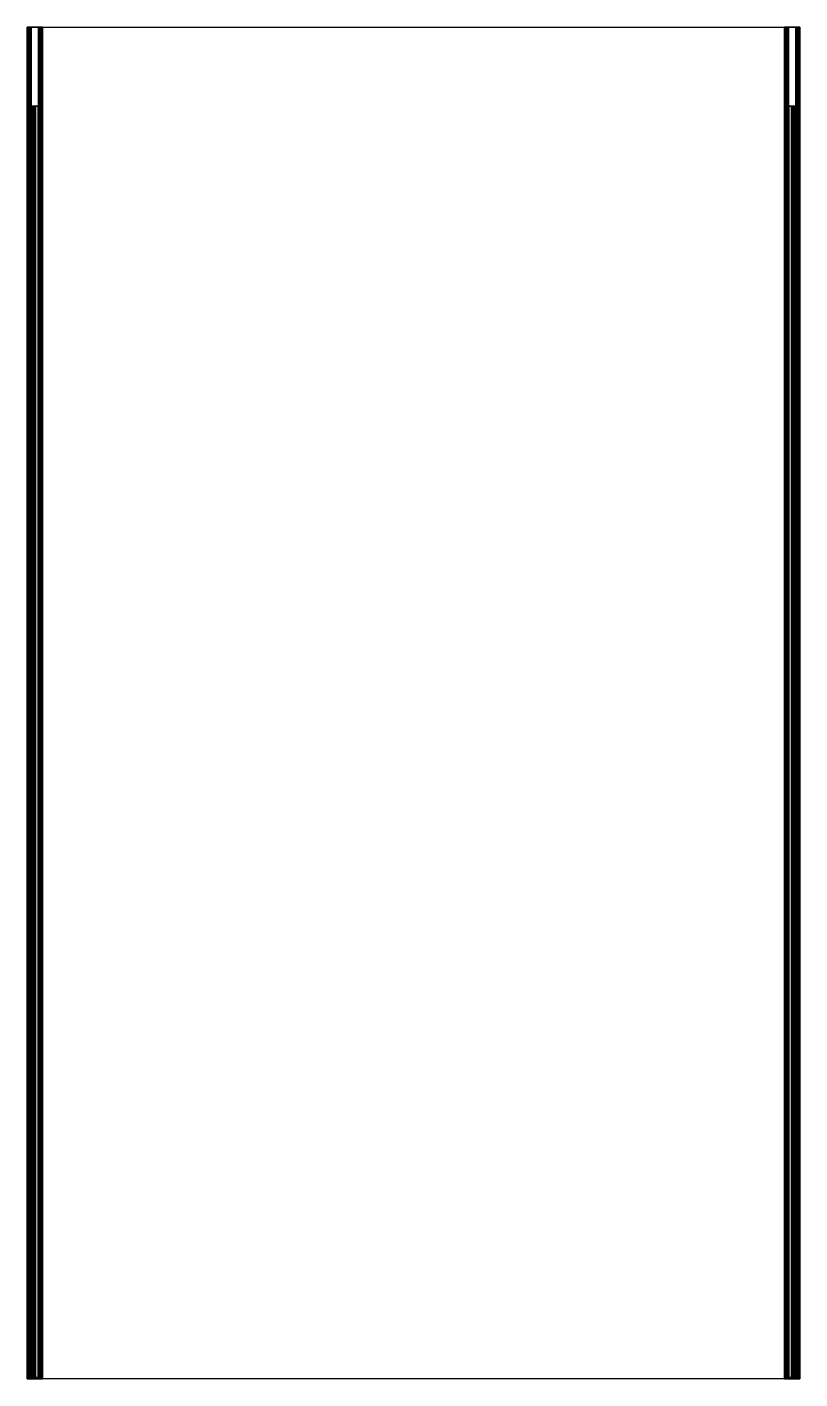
# Model space of a CAD drawing. Extents: x 0 to 343, y -600 to 0.
import ezdxf

# ---------------------------------------------------------------- set-up
doc = ezdxf.new("R2010")
doc.units = 0
doc.layers.add('ACESSORIO', color=7, linetype='CONTINUOUS')
doc.layers.add('CONTORNO', color=2, linetype='CONTINUOUS')

msp = doc.modelspace()

# ---------------------------------------------------------------- linework, layer by layer
at = {"layer": 'ACESSORIO'}
for points in [[(0.53, -600.09, 0.64), (0.53, 0, 0.64), (0, 0, 2.2), (0, -600.09, 2.2)], [(0, -600.09, 35.2), (0, 0, 35.2), (0.53, 0, 36.75), (0.53, -600.09, 36.75)], [(0, 0, 2.2), (0, 0, 35.2), (0, -600.09, 35.2), (0, -600.09, 2.2)], [(1.8, -600.09), (1.8, 0), (0.53, 0, 0.64), (0.53, -600.09, 0.64)], [(0.53, -600.09, 36.75), (0.53, 0, 36.75), (1.8, 0, 37.4), (1.8, -600.09, 37.4)], [(1.16, 0, 1.42), (1.16, -600.09, 1.42), (0.91, -600.09, 2.2), (0.91, 0, 2.2)], [(0.91, 0, 35.2), (0.91, 0, 2.2), (0.91, -600.09, 2.2), (0.91, -600.09, 35.2)], [(0.91, 0, 35.2), (0.91, -600.09, 35.2), (1.16, -600.09, 35.98), (1.16, 0, 35.98)], [(1.16, 0, 1.42), (1.8, 0, 1.1), (1.8, -600.09, 1.1), (1.16, -600.09, 1.42)], [(1.16, 0, 35.98), (1.16, -600.09, 35.98), (1.8, -600.09, 36.3), (1.8, 0, 36.3)], [(1.8, 0, 1.1), (5.02, 0, 1.1), (5.02, -600.09, 1.1), (1.8, -600.09, 1.1)], [(5.02, 0), (1.8, 0), (1.8, -600.09), (5.02, -600.09)], [(5.02, 0, 36.3), (1.8, 0, 36.3), (1.8, -600.09, 36.3), (5.02, -600.09, 36.3)], [(1.8, 0, 37.4), (5.02, 0, 37.4), (5.02, -600.09, 37.4), (1.8, -600.09, 37.4)], [(5.65, 0, 1.42), (5.65, -600.09, 1.42), (5.02, -600.09, 1.1), (5.02, 0, 1.1)], [(6.28, -600.09, 0.64), (6.28, 0, 0.64), (5.02, 0), (5.02, -600.09)], [(5.02, 0, 36.3), (5.02, -600.09, 36.3), (5.65, -600.09, 35.98), (5.65, 0, 35.98)], [(5.02, 0, 37.4), (6.28, 0, 36.75), (6.28, -600.09, 36.75), (5.02, -600.09, 37.4)], [(5.92, 0, 2.2), (5.92, -600.09, 2.2), (5.65, -600.09, 1.42), (5.65, 0, 1.42)], [(5.65, 0, 35.98), (5.65, -600.09, 35.98), (5.92, -600.09, 35.2), (5.92, 0, 35.2)], [(5.92, 0, 4.4), (6.81, 0, 4.4), (6.81, -600.09, 4.4), (5.92, -600.09, 4.4)], [(5.92, 0, 2.2), (5.92, 0, 4.4), (5.92, -600.09, 4.4), (5.92, -600.09, 2.2)], [(5.92, 0, 31.9), (5.92, 0, 35.2), (5.92, -600.09, 35.2), (5.92, -600.09, 31.9)], [(6.81, 0, 31.9), (5.92, 0, 31.9), (5.92, -600.09, 31.9), (6.81, -600.09, 31.9)], [(6.81, -600.09, 2.2), (6.81, 0, 2.2), (6.28, 0, 0.64), (6.28, -600.09, 0.64)], [(6.28, -600.09, 36.75), (6.28, 0, 36.75), (6.81, 0, 35.2), (6.81, -600.09, 35.2)], [(6.81, 0, 4.4), (6.81, 0, 2.2), (6.81, -600.09, 2.2), (6.81, -600.09, 4.4)], [(6.81, 0, 35.2), (6.81, 0, 31.9), (6.81, -600.09, 31.9), (6.81, -600.09, 35.2)], [(336.72, -600.09, 36.75), (336.72, 0, 36.75), (336.19, 0, 35.2), (336.19, -600.09, 35.2)], [(336.19, 0, 35.2), (336.19, 0, 31.9), (336.19, -600.09, 31.9), (336.19, -600.09, 35.2)], [(336.19, 0, 31.9), (337.09, 0, 31.9), (337.09, -600.09, 31.9), (336.19, -600.09, 31.9)], [(337.09, 0, 4.4), (336.19, 0, 4.4), (336.19, -600.09, 4.4), (337.09, -600.09, 4.4)], [(336.19, 0, 4.4), (336.19, 0, 2.2), (336.19, -600.09, 2.2), (336.19, -600.09, 4.4)], [(336.19, -600.09, 2.2), (336.19, 0, 2.2), (336.72, 0, 0.64), (336.72, -600.09, 0.64)], [(337.98, 0, 37.4), (336.72, 0, 36.75), (336.72, -600.09, 36.75), (337.98, -600.09, 37.4)], [(336.72, -600.09, 0.64), (336.72, 0, 0.64), (337.98, 0), (337.98, -600.09)], [(337.09, 0, 31.9), (337.09, 0, 35.2), (337.09, -600.09, 35.2), (337.09, -600.09, 31.9)], [(337.35, 0, 35.98), (337.35, -600.09, 35.98), (337.09, -600.09, 35.2), (337.09, 0, 35.2)], [(337.09, 0, 2.2), (337.09, 0, 4.4), (337.09, -600.09, 4.4), (337.09, -600.09, 2.2)], [(337.09, 0, 2.2), (337.09, -600.09, 2.2), (337.35, -600.09, 1.42), (337.35, 0, 1.42)], [(337.98, 0, 36.3), (337.98, -600.09, 36.3), (337.35, -600.09, 35.98), (337.35, 0, 35.98)], [(337.35, 0, 1.42), (337.35, -600.09, 1.42), (337.98, -600.09, 1.1), (337.98, 0, 1.1)], [(341.2, 0, 37.4), (337.98, 0, 37.4), (337.98, -600.09, 37.4), (341.2, -600.09, 37.4)], [(337.98, 0, 36.3), (341.2, 0, 36.3), (341.2, -600.09, 36.3), (337.98, -600.09, 36.3)], [(337.98, 0), (341.2, 0), (341.2, -600.09), (337.98, -600.09)], [(341.2, 0, 1.1), (337.98, 0, 1.1), (337.98, -600.09, 1.1), (341.2, -600.09, 1.1)], [(342.47, -600.09, 36.75), (342.47, 0, 36.75), (341.2, 0, 37.4), (341.2, -600.09, 37.4)], [(341.84, 0, 35.98), (341.84, -600.09, 35.98), (341.2, -600.09, 36.3), (341.2, 0, 36.3)], [(341.2, -600.09), (341.2, 0), (342.47, 0, 0.64), (342.47, -600.09, 0.64)], [(341.84, 0, 1.42), (341.2, 0, 1.1), (341.2, -600.09, 1.1), (341.84, -600.09, 1.42)], [(342.09, 0, 35.2), (342.09, -600.09, 35.2), (341.84, -600.09, 35.98), (341.84, 0, 35.98)], [(341.84, 0, 1.42), (341.84, -600.09, 1.42), (342.09, -600.09, 2.2), (342.09, 0, 2.2)], [(342.09, 0, 35.2), (342.09, 0, 2.2), (342.09, -600.09, 2.2), (342.09, -600.09, 35.2)], [(343, -600.09, 35.2), (343, 0, 35.2), (342.47, 0, 36.75), (342.47, -600.09, 36.75)], [(342.47, -600.09, 0.64), (342.47, 0, 0.64), (343, 0, 2.2), (343, -600.09, 2.2)], [(343, 0, 2.2), (343, 0, 35.2), (343, -600.09, 35.2), (343, -600.09, 2.2)], [(1.1, -599.44, 21.6), (1.1, -35.16, 21.6), (1.5, -35.16, 22.73), (1.5, -599.44, 22.73)], [(1.1, -599.44, 21.6), (1.1, -599.44, 19.6), (1.1, -35.16, 19.6), (1.1, -35.16, 21.6)], [(1.1, -599.44, 19.6), (1.34, -599.44, 18.71), (1.34, -35.16, 18.71), (1.1, -35.16, 19.6)], [(1.34, -599.44, 8.73), (1.1, -599.44, 7.84), (1.1, -35.16, 7.84), (1.34, -35.16, 8.73)], [(1.1, -599.44, 7.84), (1.1, -599.44, 5.38), (1.1, -35.16, 5.38), (1.1, -35.16, 7.84)], [(1.47, -599.44, 4.23), (1.47, -35.16, 4.23), (1.1, -35.16, 5.38), (1.1, -599.44, 5.38)], [(1.97, -599.44, 18.13), (1.97, -35.16, 18.13), (1.34, -35.16, 18.71), (1.34, -599.44, 18.71)], [(1.34, -599.44, 8.73), (1.34, -35.16, 8.73), (1.97, -35.16, 9.31), (1.97, -599.44, 9.31)], [(1.47, -599.44, 4.23), (2.49, -599.44, 3.79), (2.49, -35.16, 3.79), (1.47, -35.16, 4.23)], [(1.5, -599.44, 22.73), (1.5, -35.16, 22.73), (2.49, -35.16, 23.2), (2.49, -599.44, 23.2)], [(1.97, -35.16, 18.13), (1.97, -599.44, 18.13), (2.6, -599.44, 17.54), (2.6, -35.16, 17.54)], [(2.6, -35.16, 9.89), (2.6, -599.44, 9.89), (1.97, -599.44, 9.31), (1.97, -35.16, 9.31)], [(2.1, -599.44, 4.97), (1.99, -599.44, 5.35), (1.99, -35.16, 5.35), (2.1, -35.16, 4.97)], [(1.99, -599.44, 5.35), (1.99, -599.44, 7.84), (1.99, -35.16, 7.84), (1.99, -35.16, 5.35)], [(1.99, -35.16, 7.84), (1.99, -599.44, 7.84), (2.08, -599.44, 8.15), (2.08, -35.16, 8.15)], [(2.08, -35.16, 19.29), (2.08, -599.44, 19.29), (1.99, -599.44, 19.6), (1.99, -35.16, 19.6)], [(1.99, -599.44, 19.6), (1.99, -599.44, 21.6), (1.99, -35.16, 21.6), (1.99, -35.16, 19.6)], [(1.99, -35.16, 21.6), (1.99, -599.44, 21.6), (2.13, -599.44, 21.99), (2.13, -35.16, 21.99)], [(2.08, -599.44, 8.15), (2.3, -599.44, 8.35), (2.3, -35.16, 8.35), (2.08, -35.16, 8.15)], [(2.3, -35.16, 19.08), (2.3, -599.44, 19.08), (2.08, -599.44, 19.29), (2.08, -35.16, 19.29)], [(2.43, -35.16, 4.83), (2.43, -599.44, 4.83), (2.1, -599.44, 4.97), (2.1, -35.16, 4.97)], [(2.13, -599.44, 21.99), (2.47, -599.44, 22.16), (2.47, -35.16, 22.16), (2.13, -35.16, 21.99)], [(3.34, -599.44, 9.32), (3.34, -35.16, 9.32), (2.3, -35.16, 8.35), (2.3, -599.44, 8.35)], [(2.3, -599.44, 19.08), (2.3, -35.16, 19.08), (3.34, -35.16, 18.12), (3.34, -599.44, 18.12)], [(2.43, -599.44, 4.83), (2.43, -35.16, 4.83), (4.97, -35.16, 5.22), (4.97, -599.44, 5.22)], [(4.97, -599.44, 21.77), (4.97, -35.16, 21.77), (2.47, -35.16, 22.16), (2.47, -599.44, 22.16)], [(5.03, -599.44, 4.19), (5.03, -35.16, 4.19), (2.49, -35.16, 3.79), (2.49, -599.44, 3.79)], [(2.49, -599.44, 23.2), (2.49, -35.16, 23.2), (5.03, -35.16, 22.8), (5.03, -599.44, 22.8)], [(2.6, -35.16, 17.54), (2.6, -599.44, 17.54), (2.83, -599.44, 16.65), (2.83, -35.16, 16.65)], [(2.83, -35.16, 10.78), (2.83, -599.44, 10.78), (2.6, -599.44, 9.89), (2.6, -35.16, 9.89)], [(2.83, -599.44, 16.65), (2.83, -599.44, 10.78), (2.83, -35.16, 10.78), (2.83, -35.16, 16.65)], [(3.73, -599.44, 10.78), (3.73, -35.16, 10.78), (3.34, -35.16, 9.32), (3.34, -599.44, 9.32)], [(3.34, -599.44, 18.12), (3.34, -35.16, 18.12), (3.73, -35.16, 16.65), (3.73, -599.44, 16.65)], [(3.73, -599.44, 10.78), (3.73, -599.44, 16.65), (3.73, -35.16, 16.65), (3.73, -35.16, 10.78)], [(4.97, -599.44, 5.22), (4.97, -35.16, 5.22), (5.03, -35.16, 4.19), (5.03, -599.44, 4.19)], [(5.03, -599.44, 22.8), (5.03, -35.16, 22.8), (4.97, -35.16, 21.77), (4.97, -599.44, 21.77)], [(340.51, -599.44, 23.2), (340.51, -35.16, 23.2), (337.97, -35.16, 22.8), (337.97, -599.44, 22.8)], [(337.97, -599.44, 22.8), (337.97, -35.16, 22.8), (338.03, -35.16, 21.77), (338.03, -599.44, 21.77)], [(338.03, -599.44, 5.22), (338.03, -35.16, 5.22), (337.97, -35.16, 4.19), (337.97, -599.44, 4.19)], [(337.97, -599.44, 4.19), (337.97, -35.16, 4.19), (340.51, -35.16, 3.79), (340.51, -599.44, 3.79)], [(338.03, -599.44, 21.77), (338.03, -35.16, 21.77), (340.53, -35.16, 22.16), (340.53, -599.44, 22.16)], [(340.57, -599.44, 4.83), (340.57, -35.16, 4.83), (338.03, -35.16, 5.22), (338.03, -599.44, 5.22)], [(339.66, -599.44, 18.12), (339.66, -35.16, 18.12), (339.27, -35.16, 16.65), (339.27, -599.44, 16.65)], [(339.27, -599.44, 10.78), (339.27, -599.44, 16.65), (339.27, -35.16, 16.65), (339.27, -35.16, 10.78)], [(339.27, -599.44, 10.78), (339.27, -35.16, 10.78), (339.66, -35.16, 9.32), (339.66, -599.44, 9.32)], [(340.7, -599.44, 19.08), (340.7, -35.16, 19.08), (339.66, -35.16, 18.12), (339.66, -599.44, 18.12)], [(339.66, -599.44, 9.32), (339.66, -35.16, 9.32), (340.7, -35.16, 8.35), (340.7, -599.44, 8.35)], [(340.17, -35.16, 10.78), (340.17, -599.44, 10.78), (340.4, -599.44, 9.89), (340.4, -35.16, 9.89)], [(340.17, -599.44, 16.65), (340.17, -599.44, 10.78), (340.17, -35.16, 10.78), (340.17, -35.16, 16.65)], [(340.4, -35.16, 17.54), (340.4, -599.44, 17.54), (340.17, -599.44, 16.65), (340.17, -35.16, 16.65)], [(340.4, -35.16, 9.89), (340.4, -599.44, 9.89), (341.03, -599.44, 9.31), (341.03, -35.16, 9.31)], [(341.03, -35.16, 18.13), (341.03, -599.44, 18.13), (340.4, -599.44, 17.54), (340.4, -35.16, 17.54)], [(341.53, -599.44, 4.23), (340.51, -599.44, 3.79), (340.51, -35.16, 3.79), (341.53, -35.16, 4.23)], [(341.5, -599.44, 22.73), (341.5, -35.16, 22.73), (340.51, -35.16, 23.2), (340.51, -599.44, 23.2)], [(340.87, -599.44, 21.99), (340.53, -599.44, 22.16), (340.53, -35.16, 22.16), (340.87, -35.16, 21.99)], [(340.57, -35.16, 4.83), (340.57, -599.44, 4.83), (340.9, -599.44, 4.97), (340.9, -35.16, 4.97)], [(340.7, -35.16, 19.08), (340.7, -599.44, 19.08), (340.92, -599.44, 19.29), (340.92, -35.16, 19.29)], [(340.92, -599.44, 8.15), (340.7, -599.44, 8.35), (340.7, -35.16, 8.35), (340.92, -35.16, 8.15)], [(341.01, -35.16, 21.6), (341.01, -599.44, 21.6), (340.87, -599.44, 21.99), (340.87, -35.16, 21.99)], [(340.9, -599.44, 4.97), (341.01, -599.44, 5.35), (341.01, -35.16, 5.35), (340.9, -35.16, 4.97)], [(340.92, -35.16, 19.29), (340.92, -599.44, 19.29), (341.01, -599.44, 19.6), (341.01, -35.16, 19.6)], [(341.01, -35.16, 7.84), (341.01, -599.44, 7.84), (340.92, -599.44, 8.15), (340.92, -35.16, 8.15)], [(341.01, -599.44, 19.6), (341.01, -599.44, 21.6), (341.01, -35.16, 21.6), (341.01, -35.16, 19.6)], [(341.01, -599.44, 5.35), (341.01, -599.44, 7.84), (341.01, -35.16, 7.84), (341.01, -35.16, 5.35)], [(341.67, -599.44, 8.73), (341.67, -35.16, 8.73), (341.03, -35.16, 9.31), (341.03, -599.44, 9.31)], [(341.03, -599.44, 18.13), (341.03, -35.16, 18.13), (341.67, -35.16, 18.71), (341.67, -599.44, 18.71)], [(341.9, -599.44, 21.6), (341.9, -35.16, 21.6), (341.5, -35.16, 22.73), (341.5, -599.44, 22.73)], [(341.53, -599.44, 4.23), (341.53, -35.16, 4.23), (341.9, -35.16, 5.38), (341.9, -599.44, 5.38)], [(341.67, -599.44, 8.73), (341.9, -599.44, 7.84), (341.9, -35.16, 7.84), (341.67, -35.16, 8.73)], [(341.9, -599.44, 19.6), (341.67, -599.44, 18.71), (341.67, -35.16, 18.71), (341.9, -35.16, 19.6)], [(341.9, -599.44, 7.84), (341.9, -599.44, 5.38), (341.9, -35.16, 5.38), (341.9, -35.16, 7.84)], [(341.9, -599.44, 21.6), (341.9, -599.44, 19.6), (341.9, -35.16, 19.6), (341.9, -35.16, 21.6)]]:
    msp.add_3dface(points, dxfattribs=at)
at = {"layer": 'CONTORNO', "linetype": 'BYBLOCK'}
msp.add_lwpolyline([(0, 0), (343, 0), (343, -600.09), (0, -600.09), (0, 0)], dxfattribs=at)

doc.saveas('drawing.dxf')
